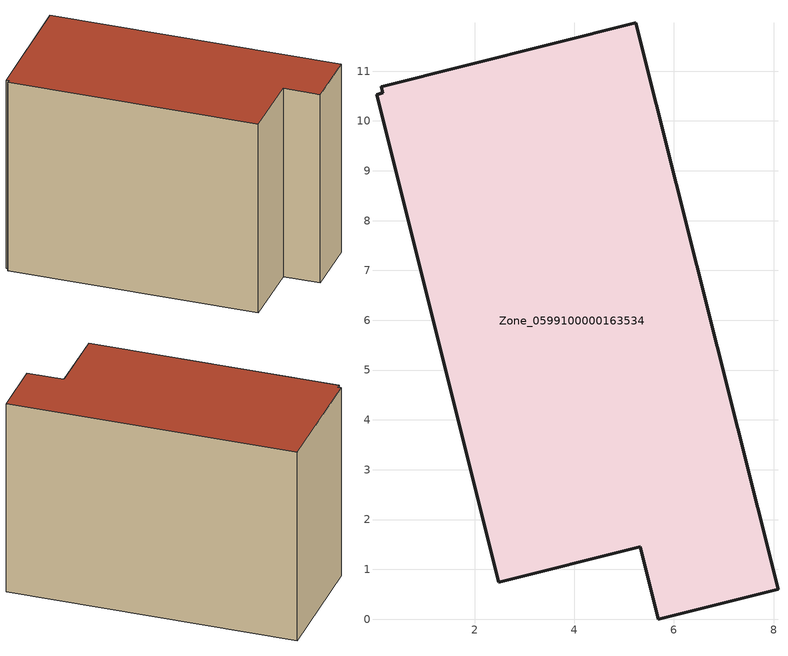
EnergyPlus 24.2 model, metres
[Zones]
Zone_0599100000163534
 floor ground (C_G): 5.69,0 5.32,1.45 2.48,0.74 0.03,10.53 0.16,10.56 0.13,10.68 5.23,11.97 8.09,0.6 z0
 wall outside (C_F): 5.32,1.45 5.69,0 8.09,0.6 5.23,11.97 0.13,10.68 0.16,10.56 0.03,10.53 2.48,0.74 5.32,1.45 z0:8.28
 roof outside (C_R): 5.23,11.97 0.13,10.68 0.16,10.56 0.03,10.53 2.48,0.74 5.32,1.45 5.69,0 8.09,0.6 z8.28
[BUILDING]
Pand.0599100000163534: North Axis=0; Terrain=City; Loads Convergence Tolerance Value=0.04; Temperature Convergence Tolerance Value=0.4; Solar Distribution=FullExterior; Maximum Number of Warmup Days=25; Minimum Number of Warmup Days=1
[Site:Location]
Rotterdam.The.Hague.AP_ZH_NLD Design_Conditions: Latitude=51.96; Longitude=4.45; Time Zone=1; Elevation=-4.5
[SITE:GROUNDTEMPERATURE:BUILDINGSURFACE]
18, 18, 18, 18, 18, 18, 18, 18, 18, 18, 18, 18
[MATERIAL] Thermal Absorptance=0.9; Solar Absorptance=0.7; Visible Absorptance=0.7
Name | Roughness | Thickness | Conductivity | Density | Specific Heat
G.TI.1975-1991 | MediumSmooth | 0.15 | 0.288461 | 540 | 1210
F.TI.1975-1991 | Rough | 0.3 | 0.230769 | 1920 | 840
R.TI.1975-1991 | MediumRough | 0.2 | 0.153846 | 1500 | 1000
[CONSTRUCTION]
C_G: G.TI.1975-1991
C_F: F.TI.1975-1991
C_R: R.TI.1975-1991
[ZONE]
Zone_0599100000163534: Type=1; Multiplier=1; Ceiling Height=Autocalculate; Volume=Autocalculate; Floor Area=autocalculate; Part of Total Floor Area=Yes
[ZONEINFILTRATION:DESIGNFLOWRATE]
Infil_Zone_0599100000163534: Zone or ZoneList or Space or SpaceList=Zone_0599100000163534; Schedule=AlwaysOn; Design Flow Rate Calculation Method=Flow/Area; Flow Rate per Floor Area=0.003; Constant Term Coefficient=1; Temperature Term Coefficient=0; Velocity Term Coefficient=0; Velocity Squared Term Coefficient=0
[HVACTEMPLATE:ZONE:IDEALLOADSAIRSYSTEM]
Zone_0599100000163534: Maximum Heating Supply Air Temperature=50; Minimum Cooling Supply Air Temperature=13; Maximum Heating Supply Air Humidity Ratio=0.0156; Minimum Cooling Supply Air Humidity Ratio=0.0077; Heating Limit=NoLimit; Cooling Limit=NoLimit; Dehumidification Control Type=ConstantSensibleHeatRatio; Cooling Sensible Heat Ratio=0.7; Dehumidification Setpoint=60; Humidification Control Type=None; Humidification Setpoint=30; Outdoor Air Method=None; Outdoor Air Flow Rate per Person=0.00944; Outdoor Air Flow Rate per Zone Floor Area=0; Outdoor Air Flow Rate per Zone=0; Demand Controlled Ventilation Type=None; Outdoor Air Economizer Type=NoEconomizer; Heat Recovery Type=None; Sensible Heat Recovery Effectiveness=0.7; Latent Heat Recovery Effectiveness=0.65
[ZONECONTROL:THERMOSTAT]
ThermostatControl_Zone_0599100000163534: Zone or ZoneList=Zone_0599100000163534; Control Type Schedule=DualSetpointControlType; Control 1=Thermostat_Zone_0599100000163534; Temperature Difference Between Cutout And Setpoint=0
[THERMOSTATSETPOINT:DUALSETPOINT]
Thermostat_Zone_0599100000163534: Heating Setpoint Temperature Schedule=HeatingSetpoint_Zone_0599100000163534; Cooling Setpoint Temperature Schedule=CoolingSetpoint_Zone_0599100000163534
[SCHEDULE:COMPACT]
HeatingSetpoint_Zone_0599100000163534: Through: 12/31, For: AllDays, Until: 24:00, 21
CoolingSetpoint_Zone_0599100000163534: Through: 12/31, For: AllDays, Until: 24:00, 24
DualSetpointControlType: Through: 12/31, For: AllDays, Until: 24:00, 4
AlwaysOn: Through: 12/31, For: AllDays, Until: 24:00, 1
